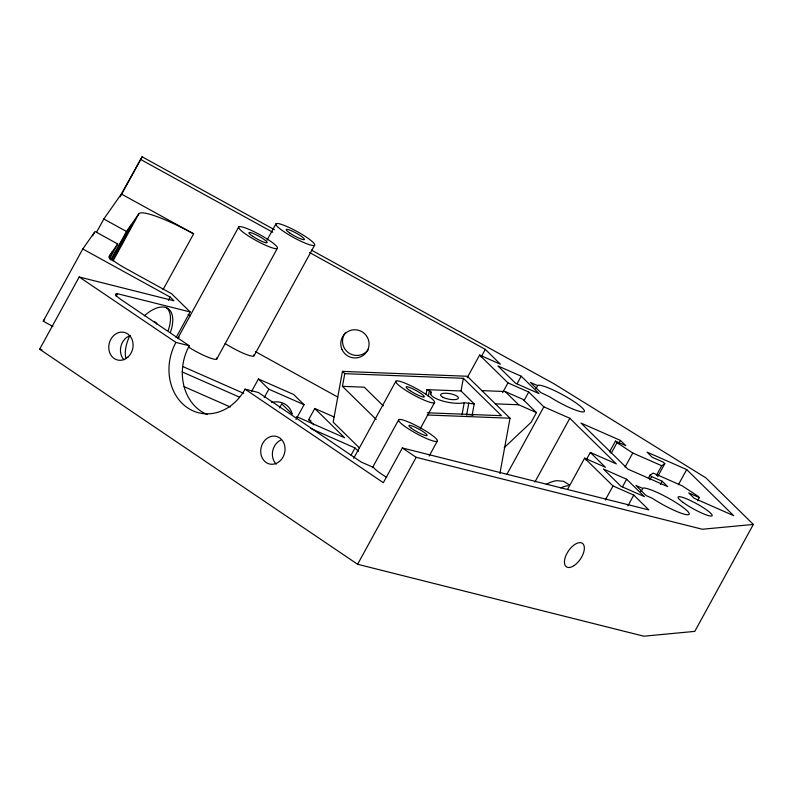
<?xml version="1.0" encoding="UTF-8"?>
<svg xmlns="http://www.w3.org/2000/svg" width="793" height="793" viewBox="0 0 793 793"><rect width="100%" height="100%" fill="white"/><g stroke="black" fill="none" stroke-linecap="round" stroke-linejoin="round"><path stroke-width="1.19" d="M499.917 473.5L510.018 418.218L467.246 376.259L342.457 371.372L333.169 422.173L359.348 447.867M376.229 419.497L342.447 386.34L344.777 373.652L342.457 371.372M426.049 394.478L426.931 389.641L461.03 390.979L474.204 403.905L472.202 414.848M428.289 396.46L429.39 390.424L426.931 389.641M430.698 394.557L431.144 392.139L429.39 390.424M461.03 390.979L463.35 378.291L344.777 373.652M462.022 414.838L464.232 402.765L474.204 403.905M466.611 415.017L468.822 402.943M52.962 326.538L43.248 321.185L82.799 248.962L95.051 231.487L117.691 243.957A48.472 0.833 -61.1 0 0 109.513 259.014M96.518 232.26A48.472 0.833 -61.1 0 0 103.824 218.987L121.349 194.007L142.125 156.796L274.477 229.732M120.239 196.773L142.125 156.796M311.362 250.063L554.357 383.981L705.948 477.911L753.35 524.431L694.787 631.377L643.827 636.204L357.613 564.279L39.65 349.217L79.201 276.985L173.945 300.795L170.198 297.117L82.799 248.962M113.012 261.016L138.854 213.803A56.67 8.882 28.7 0 1 193.621 233.826L163.08 289.633M115.471 295.809L116.65 293.658L117.533 293.737L190.132 311.936L176.026 337.689M116.353 295.888L117.533 293.737M168.433 300.349L170.198 297.117M178.108 337.649L238.703 226.986M267.023 240.14L275.934 223.874M216.786 358.971L277.381 248.298A22.085 3.459 28.7 0 0 250.102 229.851A22.085 3.459 28.7 0 0 246.643 234.778A22.085 3.459 28.7 0 0 277.381 248.298M254.057 355.799L314.652 245.136A22.085 3.459 28.7 0 0 287.195 226.639A22.085 3.459 28.7 0 0 284.033 231.734A22.085 3.459 28.7 0 0 314.652 245.136M251.52 391.583L258.419 378.985L293.628 394.478L304.046 404.698L295.997 419.398M264.238 397.6L268.837 389.204L258.419 378.985M279.552 407.919L281.763 403.885L292.181 414.105A20.331 17.555 -45.5 0 0 271.672 402.438M313.899 424.84L308.646 419.675L314.771 408.474L334.012 416.94M351.101 455.083L354.996 447.956L310.44 428.359M353.698 458.275L395.885 381.235M372.423 467.731L398.562 419.993M567.55 489.39L584.649 458.146L612.999 485.96L633.776 495.1L648.872 509.929L402.348 447.976L383.336 482.689L245.057 389.165A48.472 41.038 -75.9 0 1 187.495 407.78A48.472 41.038 -75.9 0 1 175.917 342.407L79.201 276.985M420.3 428.597L434.564 402.557A22.085 3.459 28.7 0 0 407.285 384.099A22.085 3.459 28.7 0 0 403.825 389.036A22.085 3.459 28.7 0 0 434.564 402.557M357.613 564.279L416.176 457.333L702.38 529.248L753.35 524.431M467.236 377.686L479.616 355.056L500.393 364.205L485.296 349.376L309.577 252.541M481.163 356.919L485.296 349.376M429.162 456.025L437.409 440.958M502.663 392.585L507.966 382.88L479.616 355.056M517.036 383.772L521.189 376.189L497.885 365.92L515.539 383.257L538.982 393.576L521.189 376.189M524.024 400.643L528.743 392.029L507.966 382.88M535.86 388.838L537.862 385.269A26.823 4.193 28.7 0 1 568.284 397.977A26.823 4.193 28.7 0 1 582.498 411.934A26.823 4.193 28.7 0 1 549.599 396.787L540.836 392.594L530.358 382.395L537.634 385.596M481.896 390.622L505.161 391.534L522.964 399.365L536.445 412.598L531.151 422.263L504.219 447.649M507.005 474.145L543.849 406.849L528.743 392.029M534.918 482.005L569.82 418.268L543.849 406.849M586.166 460.059L590.319 452.456L616.29 463.885L569.82 418.268M609.53 451.911L615.437 441.106L625.826 445.676L620.483 440.432L581.011 423.075L627.947 469.139L667.686 486.615L662.224 481.262L651.578 476.573L650.111 475.136L653.214 473.074L682.149 485.812L697.89 496.16L699.357 497.598L697.582 500.839M611.106 453.457L617.013 442.663L615.437 441.106M618.709 443.674L620.483 440.432M605.327 499.967L612.999 485.96M625.072 467.057L632.764 453.011L661.699 465.739L664.802 463.677L663.226 462.131L652.312 457.333L646.969 452.089L686.698 469.565L733.644 515.638L694.172 498.272L688.711 492.909L699.357 497.598M622.505 486.833L626.658 479.25L603.354 468.98L621.008 486.317L644.451 496.636L626.658 479.25M627.868 505.875L633.776 495.1M640.744 491.581L643.321 487.982A26.823 4.193 28.7 0 1 675.299 502.157A26.823 4.193 28.7 0 1 686.232 514.627A26.823 4.193 28.7 0 1 652.342 498.282L646.126 495.556L635.936 485.445L642.518 488.339M648.337 478.377L650.111 475.136M649.804 479.815L651.578 476.573M656.376 475.463L661.699 465.739M657.704 476.643L664.802 463.677M660.45 484.493L662.224 481.262M678.421 484.692L686.698 469.565M117.691 243.957L109.375 255.832A20.212 3.162 28.7 0 0 125.254 268.193L171.536 293.688L190.132 311.936M43.248 321.185L44.666 319.173M110.653 259.926A48.472 0.833 -61.1 0 0 126.464 231.467L138.854 213.803M431.144 392.139L430.43 393.08A19.389 6.027 10.4 0 0 442.722 401.04A19.389 6.027 10.4 0 0 464.232 402.765M116.65 293.658L116.026 293.737C114.866 295.977 119.317 297.841 120.645 299.308L189.269 345.758A48.472 41.038 -75.9 0 0 207.201 414.561M342.447 386.34L364.265 387.192L383.316 405.897M495.377 403.855L518.642 404.757L536.445 412.598M427.348 412.796L501.463 415.691L463.35 378.291M427.229 414.987L510.018 418.218M175.917 342.407L189.269 345.758M245.057 389.165L258.409 392.515L361.162 462.022L373.652 467.513A22.085 3.459 28.7 0 0 386.736 477.356M39.65 349.217L42.049 349.822M584.649 458.146L605.426 467.285L590.319 452.456M268.837 389.204L304.046 404.698M308.646 419.675L310.906 420.667M182.985 366.644L243.61 393.308M296.681 416.662L344.588 437.736L314.771 408.474M182.172 371.927L239.427 397.115M184.085 386.657L230.367 407.017M193.621 233.826L121.349 194.007M140.371 159.304L272.703 232.22M103.824 218.987L126.464 231.467M188.129 314.534L190.3 315.733M255.356 351.616L337.768 397.065M569.146 484.751L563.555 481.301L556.815 480.667A60.754 29.093 -66.3 0 0 546.258 484.404M617.013 442.663L632.764 453.011M402.348 447.976L416.176 457.333M505.161 391.534L518.642 404.757M354.996 447.956L358.436 451.336M368.121 349.792A14.215 14.046 35.1 0 1 348.345 352.667A14.215 14.046 35.1 0 1 345.213 332.941M216.648 357.871A22.085 3.459 28.7 0 1 208.906 357.554A22.085 3.459 28.7 0 1 188.655 347.146M178.247 338.75A22.085 3.459 28.7 0 1 179.287 337.283M253.869 354.679A22.085 3.459 28.7 0 1 245.88 354.312A22.085 3.459 28.7 0 1 225.162 343.538M92.682 235.828A48.472 0.833 -61.1 0 1 94.456 232.567M560.661 487.893A60.754 29.093 -66.3 0 1 568.234 485.693M111.397 260.054A33.772 0.585 -61.1 0 1 131.569 224.617A33.772 0.585 -61.1 0 1 112.497 260.421M108.869 257.527A33.772 0.585 -61.1 0 1 109.612 257.646M123.966 359.824A14.215 12.034 -75.9 0 1 121.022 345.907A14.215 12.034 -75.9 0 1 130.567 335.479M276.261 464.173A14.215 12.034 -75.9 0 1 280.96 440.006M144.356 315.822A33.871 17.228 -55.9 0 1 167.7 308.398A33.871 17.228 -55.9 0 1 170.535 331.999M125.988 358.694A33.871 17.228 -55.9 0 1 129.774 335.746M166.193 307.387A33.871 17.228 -55.9 0 1 168.235 330.443M153.733 321.561A15.523 7.9 -55.9 0 1 156.955 324.079M466.591 414.66A19.389 6.027 10.4 0 1 473.074 415.116M341.981 349.445A14.215 14.046 35.1 0 0 366.366 352.29A14.215 14.046 35.1 0 0 356.404 329.858A14.215 14.046 35.1 0 0 341.981 349.445M403.607 425.494A22.085 3.459 28.7 0 0 436.507 441.493A22.085 3.459 28.7 0 0 413.847 424.443A22.085 3.459 28.7 0 0 403.607 425.494M682.991 502.365A19.389 3.033 28.7 0 0 711.579 515.995A19.389 3.033 28.7 0 0 690.733 500.71A19.389 3.033 28.7 0 0 682.991 502.365M279.354 461.496A14.215 12.034 -75.9 0 0 278.571 437.24A14.215 12.034 -75.9 0 0 260.709 451.812A14.215 12.034 -75.9 0 0 279.354 461.496M127.871 357.128A14.215 12.034 -75.9 0 0 126.137 333.03A14.215 12.034 -75.9 0 0 108.8 348.474A14.215 12.034 -75.9 0 0 127.871 357.128M252.699 236.294A10.349 1.616 28.7 0 0 267.112 242.638A10.349 1.616 28.7 0 0 254.325 233.985A10.349 1.616 28.7 0 0 252.699 236.294M290.02 233.201A10.349 1.616 28.7 0 0 304.363 239.486A10.349 1.616 28.7 0 0 291.497 230.813A10.349 1.616 28.7 0 0 290.02 233.201M409.882 390.553A10.349 1.616 28.7 0 0 424.285 396.896A10.349 1.616 28.7 0 0 411.498 388.243A10.349 1.616 28.7 0 0 409.882 390.553M411.25 428.141A10.349 1.616 28.7 0 0 426.674 435.644A10.349 1.616 28.7 0 0 416.047 427.655A10.349 1.616 28.7 0 0 411.25 428.141M574.003 565.647A14.215 7.236 -55.9 0 0 583.212 544.087A14.215 7.236 -55.9 0 0 565.964 555.457A14.215 7.236 -55.9 0 0 574.003 565.647M443.009 397.323A9.05 2.815 10.4 0 0 458.047 398.671A9.05 2.815 10.4 0 0 447.5 393.328A9.05 2.815 10.4 0 0 443.009 397.323"/></g></svg>
